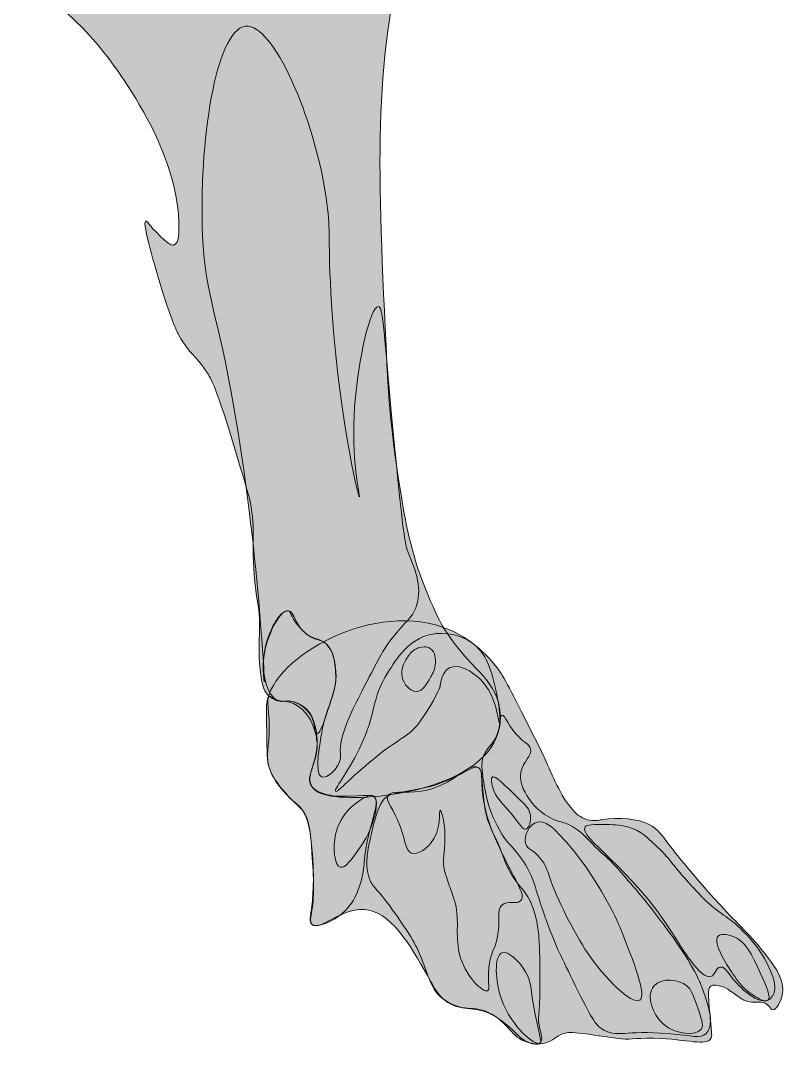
# Model space of a CAD drawing. Extents: x -19 to 646, y -913 to 106.
# Drawn here: x 455.2 to 616.2, y -902.2 to -686.3 of the extents above; entities that cross this region are included whole.
import ezdxf

# ---------------------------------------------------------------- set-up
doc = ezdxf.new("R2010")
doc.units = 0
doc.header["$MEASUREMENT"] = 0
doc.layers.add('Layer 2', color=7, linetype='Continuous', lineweight=0)

# ---------------------------------------------------------------- blocks, each defined once
blk = doc.blocks.new('Block_1')
at = {"layer": 'Layer 2', "true_color": 0x1c202c, "transparency": 33554687}
h = blk.add_hatch(color=250, dxfattribs=at)
h.dxf.hatch_style = 2
edge = h.paths.add_edge_path()
edge.add_spline(control_points=[(464.5, -619.5), (465.96, -618.84), (467.79, -620.38), (469.5, -621.5), (476.48, -626.07), (484.57, -625.69), (488.5, -625.5), (494.66, -625.21), (494.84, -623.18), (508.5, -620.5), (512.05, -619.8), (513.83, -619.45), (514.5, -619.5), (529.4, -620.52), (537.3, -650.6), (537.5, -658.5), (537.55, -660.56), (537.41, -662.6), (537.41, -662.6), (537.12, -666.21), (536.31, -669.16), (535.5, -672.5), (529.29, -697.95), (530.36, -719.52), (532.5, -762.5), (532.5, -762.5), (533.03, -773.14), (535.5, -787.5), (536.65, -794.2), (538.1, -800.89), (541.5, -808.5), (542.73, -811.25), (543.35, -812.63), (544.5, -814.5), (549.52, -822.63), (554.98, -824.53), (556, -831), (556.1, -831.66), (556.33, -833.16), (556, -835), (553.71, -847.75), (529.3, -850.94), (520.5, -849.5), (518.33, -849.14), (517.13, -848.51), (516.5, -847.5), (514.94, -845.01), (518.14, -842.33), (517.5, -837.5), (517.44, -837.02), (516.78, -832.58), (513.5, -830.5), (511.06, -828.95), (509.35, -830.08), (507.5, -828.5), (506.01, -827.22), (505.84, -825.26), (505.5, -821.5), (505.19, -818.06), (505.52, -816.62), (505.5, -813.5), (505.48, -809.85), (505, -809.4), (504.5, -804.5), (503.6, -795.71), (504.79, -794.01), (503.5, -787.5), (503.33, -786.64), (502.72, -784.58), (501.5, -780.5), (496.62, -764.12), (495.55, -762.14), (494.5, -760.5), (491.87, -756.38), (490.89, -756.86), (488.5, -752.5), (487.81, -751.23), (486.93, -749.45), (484.5, -741.5), (483.84, -739.34), (480.65, -728.82), (481.5, -728.5), (481.86, -728.37), (482.73, -730.14), (485.5, -732.5), (486.42, -733.28), (487.01, -733.67), (487.5, -733.5), (488.41, -733.19), (488.48, -731.19), (488.5, -730.5), (489.14, -712.01), (471.5, -691.5), (471.5, -691.5), (462.43, -680.95), (454.89, -677.08), (453.5, -676.5), (452.71, -676.17), (451.64, -675.61), (449.5, -674.5), (447.08, -673.24), (446.7, -672.95), (446.5, -672.5), (445.75, -670.83), (448.19, -668.91), (449.5, -666.5), (452.43, -661.1), (449.3, -653.93), (446.5, -647.5), (443.68, -641.02), (440.26, -636.67), (440.5, -636.5), (440.73, -636.34), (443.66, -640.44), (448.5, -645.5), (454.51, -651.78), (455.94, -651.65), (456.5, -651.5), (458.37, -651), (459.11, -647.83), (460.5, -641.5), (461.94, -634.98), (462.5, -629.5), (462.5, -629.5), (463.17, -623.02), (462.88, -620.23), (464.5, -619.5)], knot_values=[0, 0, 0, 0, 1, 1, 1, 2, 2, 2, 3, 3, 3, 4, 4, 4, 5, 5, 5, 6, 6, 6, 7, 7, 7, 8, 8, 8, 9, 9, 9, 10, 10, 10, 11, 11, 11, 12, 12, 12, 13, 13, 13, 14, 14, 14, 15, 15, 15, 16, 16, 16, 17, 17, 17, 18, 18, 18, 19, 19, 19, 20, 20, 20, 21, 21, 21, 22, 22, 22, 23, 23, 23, 24, 24, 24, 25, 25, 25, 26, 26, 26, 27, 27, 27, 28, 28, 28, 29, 29, 29, 30, 30, 30, 31, 31, 31, 32, 32, 32, 33, 33, 33, 34, 34, 34, 35, 35, 35, 36, 36, 36, 37, 37, 37, 38, 38, 38, 39, 39, 39, 40, 40, 40, 41, 41, 41, 42, 42, 42, 42], degree=3, periodic=0)
at = {"layer": 'Layer 2', "true_color": 0x484349, "transparency": 33554687}
h = blk.add_hatch(color=219, dxfattribs=at)
h.dxf.hatch_style = 2
edge = h.paths.add_edge_path()
edge.add_spline(control_points=[(499.5, -764.5), (496.06, -745.88), (494.06, -743.74), (493.5, -731.5), (492.62, -712.29), (496.22, -688.21), (502.5, -687.5), (508.48, -686.82), (516.93, -706.69), (519.5, -723.5), (520.55, -730.38), (519.8, -731.09), (520.5, -743.5), (521.9, -768.43), (526.19, -786.54), (526.5, -786.5), (526.71, -786.47), (524.65, -778.45), (525.5, -767.5), (526.3, -757.23), (528.8, -746.38), (530.5, -746.5), (531.5, -746.57), (531.5, -750.59), (533.5, -771.5), (535.04, -787.6), (535.83, -795.69), (536.5, -797.5), (537.93, -801.35), (539.93, -805.16), (538.5, -809.5), (537.54, -812.41), (536.03, -812.57), (532.5, -817.5), (531.2, -819.31), (529.64, -822.37), (526.5, -828.5), (525.07, -831.29), (522.07, -837.27), (522.5, -840.5), (522.51, -840.61), (522.57, -840.99), (522.5, -841.5), (522.18, -843.83), (519.6, -845.91), (518.5, -845.5), (516.94, -844.92), (518.32, -837.44), (518.5, -836.5), (519.82, -829.56), (522.03, -827.59), (521.5, -822.5), (521.17, -819.33), (520.11, -818.06), (519.5, -817.5), (518.16, -816.25), (517.23, -816.73), (515.5, -815.5), (512.71, -813.5), (512.95, -810.66), (511.5, -810.5), (509.55, -810.29), (507.59, -815.28), (507.5, -815.5), (505.51, -820.66), (506.48, -825.5), (506.5, -825.5), (506.55, -825.5), (505.06, -794.62), (499.5, -764.5)], knot_values=[0, 0, 0, 0, 1, 1, 1, 2, 2, 2, 3, 3, 3, 4, 4, 4, 5, 5, 5, 6, 6, 6, 7, 7, 7, 8, 8, 8, 9, 9, 9, 10, 10, 10, 11, 11, 11, 12, 12, 12, 13, 13, 13, 14, 14, 14, 15, 15, 15, 16, 16, 16, 17, 17, 17, 18, 18, 18, 19, 19, 19, 20, 20, 20, 21, 21, 21, 22, 22, 22, 23, 23, 23, 23], degree=3, periodic=0)
at = {"layer": 'Layer 2', "true_color": 0x2f2f39, "transparency": 33554687}
h = blk.add_hatch(color=250, dxfattribs=at)
h.dxf.hatch_style = 2
edge = h.paths.add_edge_path()
edge.add_spline(control_points=[(507, -830), (506.89, -830.86), (506.96, -833.27), (507, -837), (507.06, -841.82), (507.18, -842.58), (507.5, -843.5), (508.35, -845.96), (509.93, -847.74), (511.5, -849.5), (513.27, -851.48), (513.61, -851.33), (514.5, -852.5), (516, -854.48), (516.19, -856.85), (516.5, -861.5), (516.88, -867.2), (517.07, -870.05), (516.5, -873.5), (516.23, -875.11), (515.98, -875.95), (516.5, -876.5), (518.15, -878.22), (523.16, -872.39), (528.5, -873.5), (533.77, -874.6), (537.98, -882.17), (541.5, -888.5), (542.29, -889.92), (542.95, -891.25), (544.5, -892.5), (547.98, -895.29), (550.42, -893.13), (554.5, -895.5), (558.21, -897.65), (558.75, -900.81), (562.5, -901.5), (563.12, -901.61), (564.2, -901.81), (565.5, -901.5), (567.33, -901.06), (567.8, -900.05), (569.5, -899.5), (570.42, -899.2), (571.15, -899.22), (573.5, -899.5), (577.06, -899.92), (579.21, -900.32), (580.5, -900.5), (583.72, -900.96), (583.84, -900.39), (588.5, -900.5), (595.91, -900.68), (599.35, -902.22), (600.5, -900.5), (600.7, -900.21), (600.72, -899.97), (600.5, -897.5), (600, -891.96), (599.59, -890.1), (600.5, -889.5), (601.02, -889.16), (601.81, -889.34), (602.5, -889.5), (603.33, -889.69), (603.87, -890.07), (604.5, -890.5), (606.37, -891.78), (607.31, -892.42), (607.5, -892.5), (609.7, -893.41), (611.18, -892.27), (612.5, -893.5), (613.04, -894), (613.09, -894.47), (613.5, -894.5), (614.32, -894.55), (615.22, -892.71), (615.5, -891.5), (616.2, -888.53), (614.13, -885.63), (612.5, -883.5), (608.53, -878.32), (606.34, -876.72), (602.5, -872.5), (595, -864.26), (591.5, -859.5), (591.5, -859.5), (590.16, -857.67), (589.3, -856.39), (587.5, -855.5), (585.14, -854.33), (581.15, -853.83), (577.5, -854.5), (576.87, -854.62), (575.8, -854.86), (574.5, -854.5), (573.01, -854.09), (572.04, -853.1), (571.5, -852.5), (568.72, -849.4), (567.19, -845.24), (565.5, -841.5), (565.36, -841.18), (564.4, -839.29), (562.5, -835.5), (558.73, -828), (556.82, -824.22), (555.5, -822.5), (552.36, -818.4), (548.36, -815.71), (545.5, -814.5), (529.94, -807.9), (508.28, -820.1), (507, -830)], knot_values=[0, 0, 0, 0, 1, 1, 1, 2, 2, 2, 3, 3, 3, 4, 4, 4, 5, 5, 5, 6, 6, 6, 7, 7, 7, 8, 8, 8, 9, 9, 9, 10, 10, 10, 11, 11, 11, 12, 12, 12, 13, 13, 13, 14, 14, 14, 15, 15, 15, 16, 16, 16, 17, 17, 17, 18, 18, 18, 19, 19, 19, 20, 20, 20, 21, 21, 21, 22, 22, 22, 23, 23, 23, 24, 24, 24, 25, 25, 25, 26, 26, 26, 27, 27, 27, 28, 28, 28, 29, 29, 29, 30, 30, 30, 31, 31, 31, 32, 32, 32, 33, 33, 33, 34, 34, 34, 35, 35, 35, 36, 36, 36, 37, 37, 37, 38, 38, 38, 38], degree=3, periodic=0)
at = {"layer": 'Layer 2', "true_color": 0x9c9175, "transparency": 33554687}
h = blk.add_hatch(color=252, dxfattribs=at)
h.dxf.hatch_style = 2
edge = h.paths.add_edge_path()
edge.add_spline(control_points=[(511.5, -829.5), (510.67, -829.49), (510.25, -829.75), (509.5, -829.5), (509.18, -829.39), (508.32, -829.04), (507.5, -827.5), (505.68, -824.09), (506.5, -819.5), (506.5, -819.5), (507.34, -814.74), (510.1, -810.18), (511.5, -810.5), (512.11, -810.64), (511.97, -811.59), (513.5, -813.5), (514.42, -814.65), (515.29, -815.33), (515.5, -815.5), (517.51, -817.05), (518.25, -816.37), (519.5, -817.5), (521.16, -819), (521.35, -821.55), (521.5, -823.5), (521.58, -824.54), (521.52, -825.32), (521.5, -825.5), (521.42, -826.39), (521.25, -827.14), (520.5, -829.5), (520.03, -830.96), (519.76, -831.68), (519.5, -832.5), (519.37, -832.92), (518.17, -836.61), (517.5, -836.5), (516.92, -836.41), (517.45, -833.56), (515.5, -831.5), (515.23, -831.21), (513.62, -829.51), (511.5, -829.5)], knot_values=[0, 0, 0, 0, 1, 1, 1, 2, 2, 2, 3, 3, 3, 4, 4, 4, 5, 5, 5, 6, 6, 6, 7, 7, 7, 8, 8, 8, 9, 9, 9, 10, 10, 10, 11, 11, 11, 12, 12, 12, 13, 13, 13, 14, 14, 14, 14], degree=3, periodic=0)
at = {"layer": 'Layer 2', "true_color": 0x484349, "transparency": 33554687}
h = blk.add_hatch(color=219, dxfattribs=at)
h.dxf.hatch_style = 2
edge = h.paths.add_edge_path()
edge.add_spline(control_points=[(521.5, -848.5), (521.05, -848.13), (523.86, -844.94), (526.5, -839.5), (530.3, -831.68), (528.84, -829.34), (532.5, -823.5), (534.34, -820.56), (536.91, -816.47), (541.5, -815.5), (544.57, -814.85), (548.04, -815.59), (550.5, -817.5), (553.68, -819.97), (554.51, -823.88), (555.6, -829.06), (555.87, -830.33), (555.99, -831.91), (556, -832), (556.07, -832.98), (556.15, -833.97), (556, -834), (555.66, -834.07), (555.54, -828.58), (552, -825), (551.78, -824.78), (548.1, -821.14), (545.5, -822.5), (543.77, -823.4), (543.54, -825.98), (543.5, -826.5), (543.5, -826.5), (542.48, -829.18), (539.5, -833.5), (536.89, -837.28), (535.29, -836.81), (528.5, -842.5), (524, -846.27), (521.9, -848.82), (521.5, -848.5)], knot_values=[0, 0, 0, 0, 1, 1, 1, 2, 2, 2, 3, 3, 3, 4, 4, 4, 5, 5, 5, 6, 6, 6, 7, 7, 7, 8, 8, 8, 9, 9, 9, 10, 10, 10, 11, 11, 11, 12, 12, 12, 13, 13, 13, 13], degree=3, periodic=0)
at = {"layer": 'Layer 2', "true_color": 0x9f9883, "transparency": 33554687}
h = blk.add_hatch(color=252, dxfattribs=at)
h.dxf.hatch_style = 2
edge = h.paths.add_edge_path()
edge.add_spline(control_points=[(538.5, -818.5), (537.43, -818.98), (536.91, -819.83), (536.5, -820.5), (535.96, -821.38), (535.09, -822.81), (535.5, -824.5), (535.84, -825.9), (537.08, -827.54), (538.5, -827.5), (539.81, -827.46), (540.64, -826), (541.5, -824.5), (541.96, -823.7), (542.47, -822.78), (542.5, -821.5), (542.52, -820.77), (542.56, -819.25), (541.5, -818.5), (540.34, -817.67), (538.73, -818.39), (538.5, -818.5)], knot_values=[0, 0, 0, 0, 1, 1, 1, 2, 2, 2, 3, 3, 3, 4, 4, 4, 5, 5, 5, 6, 6, 6, 7, 7, 7, 7], degree=3, periodic=0)
at = {"layer": 'Layer 2', "true_color": 0x4a4c37, "transparency": 33554687}
h = blk.add_hatch(color=59, dxfattribs=at)
h.dxf.hatch_style = 2
edge = h.paths.add_edge_path()
edge.add_spline(control_points=[(507.5, -828.5), (506.7, -828.75), (507.74, -832.09), (507.5, -836.5), (507.3, -840.21), (506.83, -841.33), (507.5, -843.5), (508.16, -845.64), (509.43, -847.19), (510.5, -848.5), (512.45, -850.88), (513.45, -850.83), (514.5, -852.5), (515.87, -854.69), (516.1, -856.67), (516.5, -860.5), (517.2, -867.21), (516.5, -872.5), (516.5, -872.5), (516.19, -874.89), (515.85, -875.98), (516.5, -876.5), (517.66, -877.43), (522.01, -875.75), (524.5, -872.5), (525.61, -871.05), (526.13, -869.57), (526.5, -868.5), (527.31, -866.19), (527.43, -864.32), (527.5, -863.5), (528.16, -855.53), (531.25, -850.91), (529.5, -849.5), (529.25, -849.3), (529.17, -849.39), (524.5, -849.5), (522.12, -849.56), (521.83, -849.54), (521.5, -849.5), (520.51, -849.38), (517.68, -849.05), (516.5, -847.5), (514.74, -845.2), (518.28, -842.39), (517.5, -836.5), (517.38, -835.59), (516.9, -831.93), (514.5, -830.5), (512.87, -829.53), (511.5, -829.5), (511.5, -829.5), (510.69, -829.48), (510.3, -829.69), (509.5, -829.5), (508.22, -829.2), (507.91, -828.37), (507.5, -828.5)], knot_values=[0, 0, 0, 0, 1, 1, 1, 2, 2, 2, 3, 3, 3, 4, 4, 4, 5, 5, 5, 6, 6, 6, 7, 7, 7, 8, 8, 8, 9, 9, 9, 10, 10, 10, 11, 11, 11, 12, 12, 12, 13, 13, 13, 14, 14, 14, 15, 15, 15, 16, 16, 16, 17, 17, 17, 18, 18, 18, 19, 19, 19, 19], degree=3, periodic=0)
h = blk.add_hatch(color=59, dxfattribs=at)
h.dxf.hatch_style = 2
edge = h.paths.add_edge_path()
edge.add_spline(control_points=[(556.5, -832.5), (557.25, -832.33), (557.7, -834.95), (560.5, -837.5), (561.72, -838.62), (562.28, -838.7), (562.5, -839.5), (562.97, -841.17), (560.94, -842.05), (560.5, -844.5), (560.05, -847.02), (561.63, -849.27), (562.5, -850.5), (562.78, -850.89), (564.47, -853.24), (567.5, -854.5), (568.83, -855.05), (569.14, -854.87), (570.5, -855.5), (572.52, -856.44), (573.75, -857.73), (574.5, -858.5), (579.75, -863.94), (577.44, -860.88), (581.5, -865.5), (584.24, -868.62), (586.9, -871.65), (590.5, -876.5), (596.64, -884.78), (598.04, -888.27), (598.5, -889.5), (599.67, -892.61), (601.51, -897.49), (599.5, -899.5), (598.3, -900.7), (596.67, -899.94), (591.5, -899.5), (582.48, -898.74), (580.63, -900.49), (577.5, -898.5), (576.46, -897.84), (575.74, -897.06), (572.5, -890.5), (569.46, -884.34), (567.94, -881.27), (566.5, -877.5), (563.26, -869.01), (563.68, -866.93), (560.5, -862.5), (558.63, -859.9), (558.15, -860.14), (556.5, -857.5), (553.53, -852.73), (552.91, -848.4), (552.5, -845.5), (552.16, -843.1), (552.29, -842.21), (552.5, -841.5), (553.16, -839.27), (554.54, -839.03), (555.5, -836.5), (556.38, -834.2), (555.91, -832.64), (556.5, -832.5)], knot_values=[0, 0, 0, 0, 1, 1, 1, 2, 2, 2, 3, 3, 3, 4, 4, 4, 5, 5, 5, 6, 6, 6, 7, 7, 7, 8, 8, 8, 9, 9, 9, 10, 10, 10, 11, 11, 11, 12, 12, 12, 13, 13, 13, 14, 14, 14, 15, 15, 15, 16, 16, 16, 17, 17, 17, 18, 18, 18, 19, 19, 19, 20, 20, 20, 21, 21, 21, 21], degree=3, periodic=0)
h = blk.add_hatch(color=59, dxfattribs=at)
h.dxf.hatch_style = 2
edge = h.paths.add_edge_path()
edge.add_spline(control_points=[(528.5, -866.5), (529.24, -868.89), (530.03, -868.62), (533.5, -873.5), (536.26, -877.38), (538.01, -879.85), (539.5, -883.5), (541.11, -887.44), (541.47, -890.46), (544.5, -892.5), (545.38, -893.09), (546.5, -893.5), (546.5, -893.5), (548.69, -894.38), (550.07, -894.25), (551.5, -894.5), (554.81, -895.07), (557.94, -897.96), (558.5, -898.5), (559.64, -899.61), (560.58, -900.88), (562.5, -901.5), (563.01, -901.66), (563.97, -901.96), (564.5, -901.5), (565.22, -900.88), (564.7, -899.23), (564.5, -898.5), (563.85, -896.12), (564.52, -895.93), (564.5, -889.5), (564.48, -881.82), (564.47, -877.98), (563.5, -874.5), (562.23, -869.96), (560.71, -869.35), (558.93, -866.65), (558.76, -866.38), (558.5, -865.97), (558.2, -865.42), (557.95, -864.98), (557.74, -864.56), (557.56, -864.17), (556.95, -862.88), (556.57, -861.71), (556.5, -861.5), (555.64, -858.87), (554.41, -857.24), (553.5, -854.5), (552.97, -852.91), (552.78, -851.45), (552.5, -848.5), (552.22, -845.5), (552.4, -843.96), (551.5, -843.5), (550.9, -843.19), (550.26, -843.61), (548.5, -844.5), (546.61, -845.45), (544.03, -846.76), (541.5, -847.5), (541.37, -847.54), (539.75, -847.86), (536.5, -848.5), (533.4, -849.11), (533.03, -849.17), (532.5, -849.5), (531.47, -850.14), (530.53, -851.29), (529.5, -855.5), (528.21, -860.81), (527.56, -863.46), (528.5, -866.5)], knot_values=[0, 0, 0, 0, 1, 1, 1, 2, 2, 2, 3, 3, 3, 4, 4, 4, 5, 5, 5, 6, 6, 6, 7, 7, 7, 8, 8, 8, 9, 9, 9, 10, 10, 10, 11, 11, 11, 12, 12, 12, 13, 13, 13, 14, 14, 14, 15, 15, 15, 16, 16, 16, 17, 17, 17, 18, 18, 18, 19, 19, 19, 20, 20, 20, 21, 21, 21, 22, 22, 22, 23, 23, 23, 24, 24, 24, 24], degree=3, periodic=0)
at = {"layer": 'Layer 2', "true_color": 0x948f77, "transparency": 33554687}
h = blk.add_hatch(color=252, dxfattribs=at)
h.dxf.hatch_style = 2
edge = h.paths.add_edge_path()
edge.add_spline(control_points=[(532.5, -849.5), (532.02, -850.45), (533.1, -851.28), (534.5, -854.5), (536.41, -858.88), (536.03, -861.02), (537.5, -861.5), (538.9, -861.96), (540.67, -860.47), (541.5, -859.5), (543.93, -856.64), (543.13, -852.51), (543.5, -852.5), (543.82, -852.49), (544.65, -855.63), (544.5, -859.5), (544.4, -862.2), (543.9, -863.33), (544.5, -865.5), (544.59, -865.81), (544.62, -865.88), (545.5, -868.5), (546, -869.98), (546.44, -871.31), (546.5, -871.5), (547.68, -875.1), (546.63, -878.7), (547.5, -882.5), (548.61, -887.37), (552.5, -890.94), (553.5, -890.5), (554.19, -890.19), (553.18, -888.09), (553.98, -884.18), (554.47, -881.77), (554.99, -881.89), (555.5, -879.5), (556.36, -875.46), (555.18, -873.69), (556.5, -872.5), (557.82, -871.3), (559.67, -872.5), (560.5, -871.5), (561.47, -870.33), (559.64, -867.83), (557.5, -863.5), (555.33, -859.1), (553.19, -854.78), (552.5, -849.5), (552, -845.69), (552.61, -844.16), (551.5, -843.5), (549.38, -842.24), (546.46, -847.42), (539.5, -848.5), (535.8, -849.07), (533.19, -848.14), (532.5, -849.5)], knot_values=[0, 0, 0, 0, 1, 1, 1, 2, 2, 2, 3, 3, 3, 4, 4, 4, 5, 5, 5, 6, 6, 6, 7, 7, 7, 8, 8, 8, 9, 9, 9, 10, 10, 10, 11, 11, 11, 12, 12, 12, 13, 13, 13, 14, 14, 14, 15, 15, 15, 16, 16, 16, 17, 17, 17, 18, 18, 18, 19, 19, 19, 19], degree=3, periodic=0)
at = {"layer": 'Layer 2', "true_color": 0x686151, "transparency": 33554687}
h = blk.add_hatch(color=251, dxfattribs=at)
h.dxf.hatch_style = 2
edge = h.paths.add_edge_path()
edge.add_spline(control_points=[(554.5, -845.5), (554.1, -845.77), (554.33, -846.76), (554.5, -847.5), (555.11, -850.1), (556.57, -850.65), (559.5, -854.5), (560.54, -855.86), (560.97, -856.6), (561.5, -856.5), (562.22, -856.37), (562.7, -854.8), (562.5, -853.5), (562.31, -852.29), (561.56, -851.54), (560.5, -850.5), (556.85, -846.93), (555.02, -845.16), (554.5, -845.5)], knot_values=[0, 0, 0, 0, 1, 1, 1, 2, 2, 2, 3, 3, 3, 4, 4, 4, 5, 5, 5, 6, 6, 6, 6], degree=3, periodic=0)
at = {"layer": 'Layer 2', "true_color": 0x988d77, "transparency": 33554687}
h = blk.add_hatch(color=252, dxfattribs=at)
h.dxf.hatch_style = 2
edge = h.paths.add_edge_path()
edge.add_spline(control_points=[(526.5, -850.5), (525.71, -851.03), (522.47, -853.17), (521.5, -857.5), (520.86, -860.36), (521.2, -864.15), (522.5, -864.5), (523.5, -864.77), (524.79, -862.93), (526.5, -860.5), (528.73, -857.33), (529.36, -855.03), (529.5, -854.5), (529.8, -853.37), (530.63, -850.2), (529.5, -849.5), (528.73, -849.02), (527.38, -849.92), (526.5, -850.5)], knot_values=[0, 0, 0, 0, 1, 1, 1, 2, 2, 2, 3, 3, 3, 4, 4, 4, 5, 5, 5, 6, 6, 6, 6], degree=3, periodic=0)
at = {"layer": 'Layer 2', "true_color": 0x908670, "transparency": 33554687}
h = blk.add_hatch(color=8, dxfattribs=at)
h.dxf.hatch_style = 2
edge = h.paths.add_edge_path()
edge.add_spline(control_points=[(564, -855), (565.62, -854.61), (567.24, -856.17), (568.5, -857.5), (577.2, -866.68), (581.5, -877.5), (581.5, -877.5), (584.26, -884.44), (587.08, -891.54), (585.5, -892.5), (583.89, -893.49), (578.05, -887.82), (574.5, -882.5), (571.85, -878.53), (567.97, -871.01), (566.5, -866.5), (566.15, -865.42), (565.76, -863.97), (564.5, -862.5), (563.04, -860.8), (561.87, -860.77), (561.5, -859.5), (561.01, -857.83), (562.32, -855.4), (564, -855)], knot_values=[0, 0, 0, 0, 1, 1, 1, 2, 2, 2, 3, 3, 3, 4, 4, 4, 5, 5, 5, 6, 6, 6, 7, 7, 7, 8, 8, 8, 8], degree=3, periodic=0)
at = {"layer": 'Layer 2', "true_color": 0x4a4c37, "transparency": 33554687}
h = blk.add_hatch(color=59, dxfattribs=at)
h.dxf.hatch_style = 2
edge = h.paths.add_edge_path()
edge.add_spline(control_points=[(574, -856), (574.38, -855.47), (575.75, -855.48), (578.5, -855.5), (579.34, -855.51), (581.23, -855.52), (583, -856), (585.69, -856.73), (587.32, -858.32), (590, -861), (592.39, -863.39), (592.1, -863.63), (596.5, -868.5), (597.92, -870.08), (599, -871.21), (600.5, -872.5), (602.25, -874.01), (603.29, -874.62), (604.5, -875.5), (604.5, -875.5), (611.1, -880.32), (613.5, -887.5), (613.98, -888.93), (614.19, -890.35), (613.5, -891.5), (613.35, -891.76), (613.05, -892.25), (612.5, -892.5), (610.46, -893.42), (607.07, -890.06), (606.5, -889.5), (604.21, -887.23), (603.63, -885.36), (602.5, -885.5), (601.49, -885.62), (601.41, -887.19), (600.5, -887.5), (598.36, -888.23), (594.22, -881.23), (592.5, -878.5), (583.7, -864.53), (572.51, -858.1), (574, -856)], knot_values=[0, 0, 0, 0, 1, 1, 1, 2, 2, 2, 3, 3, 3, 4, 4, 4, 5, 5, 5, 6, 6, 6, 7, 7, 7, 8, 8, 8, 9, 9, 9, 10, 10, 10, 11, 11, 11, 12, 12, 12, 13, 13, 13, 14, 14, 14, 14], degree=3, periodic=0)
at = {"layer": 'Layer 2', "true_color": 0x514e57, "transparency": 33554687}
h = blk.add_hatch(color=251, dxfattribs=at)
h.dxf.hatch_style = 2
edge = h.paths.add_edge_path()
edge.add_spline(control_points=[(602, -879), (600.68, -880.43), (604.09, -885.43), (605.5, -887.5), (606.28, -888.65), (607.48, -890.24), (609.5, -891.5), (610.31, -892.01), (611.9, -892.99), (612.5, -892.5), (613.22, -891.91), (612.16, -889.54), (611, -887), (608.99, -882.59), (607.73, -879.94), (605, -879), (604.57, -878.85), (602.73, -878.22), (602, -879)], knot_values=[0, 0, 0, 0, 1, 1, 1, 2, 2, 2, 3, 3, 3, 4, 4, 4, 5, 5, 5, 6, 6, 6, 6], degree=3, periodic=0)
at = {"layer": 'Layer 2', "true_color": 0x524c50, "transparency": 33554600}
h = blk.add_hatch(color=251, dxfattribs=at)
h.dxf.hatch_style = 2
edge = h.paths.add_edge_path()
edge.add_spline(control_points=[(556.5, -882.5), (554.84, -883.17), (555.01, -888.45), (556.5, -892.5), (558.55, -898.08), (563.42, -902.18), (564.5, -901.5), (564.99, -901.19), (564.39, -900.09), (563.5, -895.5), (562.39, -889.76), (562.79, -888.67), (561.5, -886.5), (560.25, -884.4), (557.83, -881.96), (556.5, -882.5)], knot_values=[0, 0, 0, 0, 1, 1, 1, 2, 2, 2, 3, 3, 3, 4, 4, 4, 5, 5, 5, 5], degree=3, periodic=0)
at = {"layer": 'Layer 2', "true_color": 0x555157, "transparency": 33554605}
h = blk.add_hatch(color=251, dxfattribs=at)
h.dxf.hatch_style = 2
edge = h.paths.add_edge_path()
edge.add_spline(control_points=[(588.5, -889.5), (586.69, -891.58), (588.28, -895.55), (590.5, -897.5), (593.11, -899.79), (597.45, -900.05), (598.5, -898.5), (599.02, -897.74), (598.51, -896.32), (597.5, -893.5), (596.71, -891.29), (596.31, -890.19), (595.5, -889.5), (593.64, -887.93), (590.07, -887.7), (588.5, -889.5)], knot_values=[0, 0, 0, 0, 1, 1, 1, 2, 2, 2, 3, 3, 3, 4, 4, 4, 5, 5, 5, 5], degree=3, periodic=0)
at = {"layer": 'Layer 2'}
for points, knots in [([(464.5, -619.5), (465.96, -618.84), (467.79, -620.38), (469.5, -621.5), (476.48, -626.07), (484.57, -625.69), (488.5, -625.5), (494.66, -625.21), (494.84, -623.18), (508.5, -620.5), (512.05, -619.8), (513.83, -619.45), (514.5, -619.5), (529.4, -620.52), (537.3, -650.6), (537.5, -658.5), (537.55, -660.56), (537.41, -662.6), (537.41, -662.6), (537.12, -666.21), (536.31, -669.16), (535.5, -672.5), (529.29, -697.95), (530.36, -719.52), (532.5, -762.5), (532.5, -762.5), (533.03, -773.14), (535.5, -787.5), (536.65, -794.2), (538.1, -800.89), (541.5, -808.5), (542.73, -811.25), (543.35, -812.63), (544.5, -814.5), (549.52, -822.63), (554.98, -824.53), (556, -831), (556.1, -831.66), (556.33, -833.16), (556, -835), (553.71, -847.75), (529.3, -850.94), (520.5, -849.5), (518.33, -849.14), (517.13, -848.51), (516.5, -847.5), (514.94, -845.01), (518.14, -842.33), (517.5, -837.5), (517.44, -837.02), (516.78, -832.58), (513.5, -830.5), (511.06, -828.95), (509.35, -830.08), (507.5, -828.5), (506.01, -827.22), (505.84, -825.26), (505.5, -821.5), (505.19, -818.06), (505.52, -816.62), (505.5, -813.5), (505.48, -809.85), (505, -809.4), (504.5, -804.5), (503.6, -795.71), (504.79, -794.01), (503.5, -787.5), (503.33, -786.64), (502.72, -784.58), (501.5, -780.5), (496.62, -764.12), (495.55, -762.14), (494.5, -760.5), (491.87, -756.38), (490.89, -756.86), (488.5, -752.5), (487.81, -751.23), (486.93, -749.45), (484.5, -741.5), (483.84, -739.34), (480.65, -728.82), (481.5, -728.5), (481.86, -728.37), (482.73, -730.14), (485.5, -732.5), (486.42, -733.28), (487.01, -733.67), (487.5, -733.5), (488.41, -733.19), (488.48, -731.19), (488.5, -730.5), (489.14, -712.01), (471.5, -691.5), (471.5, -691.5), (462.43, -680.95), (454.89, -677.08), (453.5, -676.5), (452.71, -676.17), (451.64, -675.61), (449.5, -674.5), (447.08, -673.24), (446.7, -672.95), (446.5, -672.5), (445.75, -670.83), (448.19, -668.91), (449.5, -666.5), (452.43, -661.1), (449.3, -653.93), (446.5, -647.5), (443.68, -641.02), (440.26, -636.67), (440.5, -636.5), (440.73, -636.34), (443.66, -640.44), (448.5, -645.5), (454.51, -651.78), (455.94, -651.65), (456.5, -651.5), (458.37, -651), (459.11, -647.83), (460.5, -641.5), (461.94, -634.98), (462.5, -629.5), (462.5, -629.5), (463.17, -623.02), (462.88, -620.23), (464.5, -619.5)], [0, 0, 0, 0, 1, 1, 1, 2, 2, 2, 3, 3, 3, 4, 4, 4, 5, 5, 5, 6, 6, 6, 7, 7, 7, 8, 8, 8, 9, 9, 9, 10, 10, 10, 11, 11, 11, 12, 12, 12, 13, 13, 13, 14, 14, 14, 15, 15, 15, 16, 16, 16, 17, 17, 17, 18, 18, 18, 19, 19, 19, 20, 20, 20, 21, 21, 21, 22, 22, 22, 23, 23, 23, 24, 24, 24, 25, 25, 25, 26, 26, 26, 27, 27, 27, 28, 28, 28, 29, 29, 29, 30, 30, 30, 31, 31, 31, 32, 32, 32, 33, 33, 33, 34, 34, 34, 35, 35, 35, 36, 36, 36, 37, 37, 37, 38, 38, 38, 39, 39, 39, 40, 40, 40, 41, 41, 41, 42, 42, 42, 42]), ([(499.5, -764.5), (496.06, -745.88), (494.06, -743.74), (493.5, -731.5), (492.62, -712.29), (496.22, -688.21), (502.5, -687.5), (508.48, -686.82), (516.93, -706.69), (519.5, -723.5), (520.55, -730.38), (519.8, -731.09), (520.5, -743.5), (521.9, -768.43), (526.19, -786.54), (526.5, -786.5), (526.71, -786.47), (524.65, -778.45), (525.5, -767.5), (526.3, -757.23), (528.8, -746.38), (530.5, -746.5), (531.5, -746.57), (531.5, -750.59), (533.5, -771.5), (535.04, -787.6), (535.83, -795.69), (536.5, -797.5), (537.93, -801.35), (539.93, -805.16), (538.5, -809.5), (537.54, -812.41), (536.03, -812.57), (532.5, -817.5), (531.2, -819.31), (529.64, -822.37), (526.5, -828.5), (525.07, -831.29), (522.07, -837.27), (522.5, -840.5), (522.51, -840.61), (522.57, -840.99), (522.5, -841.5), (522.18, -843.83), (519.6, -845.91), (518.5, -845.5), (516.94, -844.92), (518.32, -837.44), (518.5, -836.5), (519.82, -829.56), (522.03, -827.59), (521.5, -822.5), (521.17, -819.33), (520.11, -818.06), (519.5, -817.5), (518.16, -816.25), (517.23, -816.73), (515.5, -815.5), (512.71, -813.5), (512.95, -810.66), (511.5, -810.5), (509.55, -810.29), (507.59, -815.28), (507.5, -815.5), (505.51, -820.66), (506.48, -825.5), (506.5, -825.5), (506.55, -825.5), (505.06, -794.62), (499.5, -764.5)], [0, 0, 0, 0, 1, 1, 1, 2, 2, 2, 3, 3, 3, 4, 4, 4, 5, 5, 5, 6, 6, 6, 7, 7, 7, 8, 8, 8, 9, 9, 9, 10, 10, 10, 11, 11, 11, 12, 12, 12, 13, 13, 13, 14, 14, 14, 15, 15, 15, 16, 16, 16, 17, 17, 17, 18, 18, 18, 19, 19, 19, 20, 20, 20, 21, 21, 21, 22, 22, 22, 23, 23, 23, 23]), ([(507, -830), (506.89, -830.86), (506.96, -833.27), (507, -837), (507.06, -841.82), (507.18, -842.58), (507.5, -843.5), (508.35, -845.96), (509.93, -847.74), (511.5, -849.5), (513.27, -851.48), (513.61, -851.33), (514.5, -852.5), (516, -854.48), (516.19, -856.85), (516.5, -861.5), (516.88, -867.2), (517.07, -870.05), (516.5, -873.5), (516.23, -875.11), (515.98, -875.95), (516.5, -876.5), (518.15, -878.22), (523.16, -872.39), (528.5, -873.5), (533.77, -874.6), (537.98, -882.17), (541.5, -888.5), (542.29, -889.92), (542.95, -891.25), (544.5, -892.5), (547.98, -895.29), (550.42, -893.13), (554.5, -895.5), (558.21, -897.65), (558.75, -900.81), (562.5, -901.5), (563.12, -901.61), (564.2, -901.81), (565.5, -901.5), (567.33, -901.06), (567.8, -900.05), (569.5, -899.5), (570.42, -899.2), (571.15, -899.22), (573.5, -899.5), (577.06, -899.92), (579.21, -900.32), (580.5, -900.5), (583.72, -900.96), (583.84, -900.39), (588.5, -900.5), (595.91, -900.68), (599.35, -902.22), (600.5, -900.5), (600.7, -900.21), (600.72, -899.97), (600.5, -897.5), (600, -891.96), (599.59, -890.1), (600.5, -889.5), (601.02, -889.16), (601.81, -889.34), (602.5, -889.5), (603.33, -889.69), (603.87, -890.07), (604.5, -890.5), (606.37, -891.78), (607.31, -892.42), (607.5, -892.5), (609.7, -893.41), (611.18, -892.27), (612.5, -893.5), (613.04, -894), (613.09, -894.47), (613.5, -894.5), (614.32, -894.55), (615.22, -892.71), (615.5, -891.5), (616.2, -888.53), (614.13, -885.63), (612.5, -883.5), (608.53, -878.32), (606.34, -876.72), (602.5, -872.5), (595, -864.26), (591.5, -859.5), (591.5, -859.5), (590.16, -857.67), (589.3, -856.39), (587.5, -855.5), (585.14, -854.33), (581.15, -853.83), (577.5, -854.5), (576.87, -854.62), (575.8, -854.86), (574.5, -854.5), (573.01, -854.09), (572.04, -853.1), (571.5, -852.5), (568.72, -849.4), (567.19, -845.24), (565.5, -841.5), (565.36, -841.18), (564.4, -839.29), (562.5, -835.5), (558.73, -828), (556.82, -824.22), (555.5, -822.5), (552.36, -818.4), (548.36, -815.71), (545.5, -814.5), (529.94, -807.9), (508.28, -820.1), (507, -830)], [0, 0, 0, 0, 1, 1, 1, 2, 2, 2, 3, 3, 3, 4, 4, 4, 5, 5, 5, 6, 6, 6, 7, 7, 7, 8, 8, 8, 9, 9, 9, 10, 10, 10, 11, 11, 11, 12, 12, 12, 13, 13, 13, 14, 14, 14, 15, 15, 15, 16, 16, 16, 17, 17, 17, 18, 18, 18, 19, 19, 19, 20, 20, 20, 21, 21, 21, 22, 22, 22, 23, 23, 23, 24, 24, 24, 25, 25, 25, 26, 26, 26, 27, 27, 27, 28, 28, 28, 29, 29, 29, 30, 30, 30, 31, 31, 31, 32, 32, 32, 33, 33, 33, 34, 34, 34, 35, 35, 35, 36, 36, 36, 37, 37, 37, 38, 38, 38, 38]), ([(511.5, -829.5), (510.67, -829.49), (510.25, -829.75), (509.5, -829.5), (509.18, -829.39), (508.32, -829.04), (507.5, -827.5), (505.68, -824.09), (506.5, -819.5), (506.5, -819.5), (507.34, -814.74), (510.1, -810.18), (511.5, -810.5), (512.11, -810.64), (511.97, -811.59), (513.5, -813.5), (514.42, -814.65), (515.29, -815.33), (515.5, -815.5), (517.51, -817.05), (518.25, -816.37), (519.5, -817.5), (521.16, -819), (521.35, -821.55), (521.5, -823.5), (521.58, -824.54), (521.52, -825.32), (521.5, -825.5), (521.42, -826.39), (521.25, -827.14), (520.5, -829.5), (520.03, -830.96), (519.76, -831.68), (519.5, -832.5), (519.37, -832.92), (518.17, -836.61), (517.5, -836.5), (516.92, -836.41), (517.45, -833.56), (515.5, -831.5), (515.23, -831.21), (513.62, -829.51), (511.5, -829.5)], [0, 0, 0, 0, 1, 1, 1, 2, 2, 2, 3, 3, 3, 4, 4, 4, 5, 5, 5, 6, 6, 6, 7, 7, 7, 8, 8, 8, 9, 9, 9, 10, 10, 10, 11, 11, 11, 12, 12, 12, 13, 13, 13, 14, 14, 14, 14]), ([(521.5, -848.5), (521.05, -848.13), (523.86, -844.94), (526.5, -839.5), (530.3, -831.68), (528.84, -829.34), (532.5, -823.5), (534.34, -820.56), (536.91, -816.47), (541.5, -815.5), (544.57, -814.85), (548.04, -815.59), (550.5, -817.5), (553.68, -819.97), (554.51, -823.88), (555.6, -829.06), (555.87, -830.33), (555.99, -831.91), (556, -832), (556.07, -832.98), (556.15, -833.97), (556, -834), (555.66, -834.07), (555.54, -828.58), (552, -825), (551.78, -824.78), (548.1, -821.14), (545.5, -822.5), (543.77, -823.4), (543.54, -825.98), (543.5, -826.5), (543.5, -826.5), (542.48, -829.18), (539.5, -833.5), (536.89, -837.28), (535.29, -836.81), (528.5, -842.5), (524, -846.27), (521.9, -848.82), (521.5, -848.5)], [0, 0, 0, 0, 1, 1, 1, 2, 2, 2, 3, 3, 3, 4, 4, 4, 5, 5, 5, 6, 6, 6, 7, 7, 7, 8, 8, 8, 9, 9, 9, 10, 10, 10, 11, 11, 11, 12, 12, 12, 13, 13, 13, 13]), ([(538.5, -818.5), (537.43, -818.98), (536.91, -819.83), (536.5, -820.5), (535.96, -821.38), (535.09, -822.81), (535.5, -824.5), (535.84, -825.9), (537.08, -827.54), (538.5, -827.5), (539.81, -827.46), (540.64, -826), (541.5, -824.5), (541.96, -823.7), (542.47, -822.78), (542.5, -821.5), (542.52, -820.77), (542.56, -819.25), (541.5, -818.5), (540.34, -817.67), (538.73, -818.39), (538.5, -818.5)], [0, 0, 0, 0, 1, 1, 1, 2, 2, 2, 3, 3, 3, 4, 4, 4, 5, 5, 5, 6, 6, 6, 7, 7, 7, 7]), ([(507.5, -828.5), (506.7, -828.75), (507.74, -832.09), (507.5, -836.5), (507.3, -840.21), (506.83, -841.33), (507.5, -843.5), (508.16, -845.64), (509.43, -847.19), (510.5, -848.5), (512.45, -850.88), (513.45, -850.83), (514.5, -852.5), (515.87, -854.69), (516.1, -856.67), (516.5, -860.5), (517.2, -867.21), (516.5, -872.5), (516.5, -872.5), (516.19, -874.89), (515.85, -875.98), (516.5, -876.5), (517.66, -877.43), (522.01, -875.75), (524.5, -872.5), (525.61, -871.05), (526.13, -869.57), (526.5, -868.5), (527.31, -866.19), (527.43, -864.32), (527.5, -863.5), (528.16, -855.53), (531.25, -850.91), (529.5, -849.5), (529.25, -849.3), (529.17, -849.39), (524.5, -849.5), (522.12, -849.56), (521.83, -849.54), (521.5, -849.5), (520.51, -849.38), (517.68, -849.05), (516.5, -847.5), (514.74, -845.2), (518.28, -842.39), (517.5, -836.5), (517.38, -835.59), (516.9, -831.93), (514.5, -830.5), (512.87, -829.53), (511.5, -829.5), (511.5, -829.5), (510.69, -829.48), (510.3, -829.69), (509.5, -829.5), (508.22, -829.2), (507.91, -828.37), (507.5, -828.5)], [0, 0, 0, 0, 1, 1, 1, 2, 2, 2, 3, 3, 3, 4, 4, 4, 5, 5, 5, 6, 6, 6, 7, 7, 7, 8, 8, 8, 9, 9, 9, 10, 10, 10, 11, 11, 11, 12, 12, 12, 13, 13, 13, 14, 14, 14, 15, 15, 15, 16, 16, 16, 17, 17, 17, 18, 18, 18, 19, 19, 19, 19]), ([(556.5, -832.5), (557.25, -832.33), (557.7, -834.95), (560.5, -837.5), (561.72, -838.62), (562.28, -838.7), (562.5, -839.5), (562.97, -841.17), (560.94, -842.05), (560.5, -844.5), (560.05, -847.02), (561.63, -849.27), (562.5, -850.5), (562.78, -850.89), (564.47, -853.24), (567.5, -854.5), (568.83, -855.05), (569.14, -854.87), (570.5, -855.5), (572.52, -856.44), (573.75, -857.73), (574.5, -858.5), (579.75, -863.94), (577.44, -860.88), (581.5, -865.5), (584.24, -868.62), (586.9, -871.65), (590.5, -876.5), (596.64, -884.78), (598.04, -888.27), (598.5, -889.5), (599.67, -892.61), (601.51, -897.49), (599.5, -899.5), (598.3, -900.7), (596.67, -899.94), (591.5, -899.5), (582.48, -898.74), (580.63, -900.49), (577.5, -898.5), (576.46, -897.84), (575.74, -897.06), (572.5, -890.5), (569.46, -884.34), (567.94, -881.27), (566.5, -877.5), (563.26, -869.01), (563.68, -866.93), (560.5, -862.5), (558.63, -859.9), (558.15, -860.14), (556.5, -857.5), (553.53, -852.73), (552.91, -848.4), (552.5, -845.5), (552.16, -843.1), (552.29, -842.21), (552.5, -841.5), (553.16, -839.27), (554.54, -839.03), (555.5, -836.5), (556.38, -834.2), (555.91, -832.64), (556.5, -832.5)], [0, 0, 0, 0, 1, 1, 1, 2, 2, 2, 3, 3, 3, 4, 4, 4, 5, 5, 5, 6, 6, 6, 7, 7, 7, 8, 8, 8, 9, 9, 9, 10, 10, 10, 11, 11, 11, 12, 12, 12, 13, 13, 13, 14, 14, 14, 15, 15, 15, 16, 16, 16, 17, 17, 17, 18, 18, 18, 19, 19, 19, 20, 20, 20, 21, 21, 21, 21]), ([(528.5, -866.5), (529.24, -868.89), (530.03, -868.62), (533.5, -873.5), (536.26, -877.38), (538.01, -879.85), (539.5, -883.5), (541.11, -887.44), (541.47, -890.46), (544.5, -892.5), (545.38, -893.09), (546.5, -893.5), (546.5, -893.5), (548.69, -894.38), (550.07, -894.25), (551.5, -894.5), (554.81, -895.07), (557.94, -897.96), (558.5, -898.5), (559.64, -899.61), (560.58, -900.88), (562.5, -901.5), (563.01, -901.66), (563.97, -901.96), (564.5, -901.5), (565.22, -900.88), (564.7, -899.23), (564.5, -898.5), (563.85, -896.12), (564.52, -895.93), (564.5, -889.5), (564.48, -881.82), (564.47, -877.98), (563.5, -874.5), (562.23, -869.96), (560.71, -869.35), (558.93, -866.65), (558.76, -866.38), (558.5, -865.97), (558.2, -865.42), (557.95, -864.98), (557.74, -864.56), (557.56, -864.17), (556.95, -862.88), (556.57, -861.71), (556.5, -861.5), (555.64, -858.87), (554.41, -857.24), (553.5, -854.5), (552.97, -852.91), (552.78, -851.45), (552.5, -848.5), (552.22, -845.5), (552.4, -843.96), (551.5, -843.5), (550.9, -843.19), (550.26, -843.61), (548.5, -844.5), (546.61, -845.45), (544.03, -846.76), (541.5, -847.5), (541.37, -847.54), (539.75, -847.86), (536.5, -848.5), (533.4, -849.11), (533.03, -849.17), (532.5, -849.5), (531.47, -850.14), (530.53, -851.29), (529.5, -855.5), (528.21, -860.81), (527.56, -863.46), (528.5, -866.5)], [0, 0, 0, 0, 1, 1, 1, 2, 2, 2, 3, 3, 3, 4, 4, 4, 5, 5, 5, 6, 6, 6, 7, 7, 7, 8, 8, 8, 9, 9, 9, 10, 10, 10, 11, 11, 11, 12, 12, 12, 13, 13, 13, 14, 14, 14, 15, 15, 15, 16, 16, 16, 17, 17, 17, 18, 18, 18, 19, 19, 19, 20, 20, 20, 21, 21, 21, 22, 22, 22, 23, 23, 23, 24, 24, 24, 24]), ([(532.5, -849.5), (532.02, -850.45), (533.1, -851.28), (534.5, -854.5), (536.41, -858.88), (536.03, -861.02), (537.5, -861.5), (538.9, -861.96), (540.67, -860.47), (541.5, -859.5), (543.93, -856.64), (543.13, -852.51), (543.5, -852.5), (543.82, -852.49), (544.65, -855.63), (544.5, -859.5), (544.4, -862.2), (543.9, -863.33), (544.5, -865.5), (544.59, -865.81), (544.62, -865.88), (545.5, -868.5), (546, -869.98), (546.44, -871.31), (546.5, -871.5), (547.68, -875.1), (546.63, -878.7), (547.5, -882.5), (548.61, -887.37), (552.5, -890.94), (553.5, -890.5), (554.19, -890.19), (553.18, -888.09), (553.98, -884.18), (554.47, -881.77), (554.99, -881.89), (555.5, -879.5), (556.36, -875.46), (555.18, -873.69), (556.5, -872.5), (557.82, -871.3), (559.67, -872.5), (560.5, -871.5), (561.47, -870.33), (559.64, -867.83), (557.5, -863.5), (555.33, -859.1), (553.19, -854.78), (552.5, -849.5), (552, -845.69), (552.61, -844.16), (551.5, -843.5), (549.38, -842.24), (546.46, -847.42), (539.5, -848.5), (535.8, -849.07), (533.19, -848.14), (532.5, -849.5)], [0, 0, 0, 0, 1, 1, 1, 2, 2, 2, 3, 3, 3, 4, 4, 4, 5, 5, 5, 6, 6, 6, 7, 7, 7, 8, 8, 8, 9, 9, 9, 10, 10, 10, 11, 11, 11, 12, 12, 12, 13, 13, 13, 14, 14, 14, 15, 15, 15, 16, 16, 16, 17, 17, 17, 18, 18, 18, 19, 19, 19, 19]), ([(554.5, -845.5), (554.1, -845.77), (554.33, -846.76), (554.5, -847.5), (555.11, -850.1), (556.57, -850.65), (559.5, -854.5), (560.54, -855.86), (560.97, -856.6), (561.5, -856.5), (562.22, -856.37), (562.7, -854.8), (562.5, -853.5), (562.31, -852.29), (561.56, -851.54), (560.5, -850.5), (556.85, -846.93), (555.02, -845.16), (554.5, -845.5)], [0, 0, 0, 0, 1, 1, 1, 2, 2, 2, 3, 3, 3, 4, 4, 4, 5, 5, 5, 6, 6, 6, 6]), ([(526.5, -850.5), (525.71, -851.03), (522.47, -853.17), (521.5, -857.5), (520.86, -860.36), (521.2, -864.15), (522.5, -864.5), (523.5, -864.77), (524.79, -862.93), (526.5, -860.5), (528.73, -857.33), (529.36, -855.03), (529.5, -854.5), (529.8, -853.37), (530.63, -850.2), (529.5, -849.5), (528.73, -849.02), (527.38, -849.92), (526.5, -850.5)], [0, 0, 0, 0, 1, 1, 1, 2, 2, 2, 3, 3, 3, 4, 4, 4, 5, 5, 5, 6, 6, 6, 6]), ([(564, -855), (565.62, -854.61), (567.24, -856.17), (568.5, -857.5), (577.2, -866.68), (581.5, -877.5), (581.5, -877.5), (584.26, -884.44), (587.08, -891.54), (585.5, -892.5), (583.89, -893.49), (578.05, -887.82), (574.5, -882.5), (571.85, -878.53), (567.97, -871.01), (566.5, -866.5), (566.15, -865.42), (565.76, -863.97), (564.5, -862.5), (563.04, -860.8), (561.87, -860.77), (561.5, -859.5), (561.01, -857.83), (562.32, -855.4), (564, -855)], [0, 0, 0, 0, 1, 1, 1, 2, 2, 2, 3, 3, 3, 4, 4, 4, 5, 5, 5, 6, 6, 6, 7, 7, 7, 8, 8, 8, 8]), ([(574, -856), (574.38, -855.47), (575.75, -855.48), (578.5, -855.5), (579.34, -855.51), (581.23, -855.52), (583, -856), (585.69, -856.73), (587.32, -858.32), (590, -861), (592.39, -863.39), (592.1, -863.63), (596.5, -868.5), (597.92, -870.08), (599, -871.21), (600.5, -872.5), (602.25, -874.01), (603.29, -874.62), (604.5, -875.5), (604.5, -875.5), (611.1, -880.32), (613.5, -887.5), (613.98, -888.93), (614.19, -890.35), (613.5, -891.5), (613.35, -891.76), (613.05, -892.25), (612.5, -892.5), (610.46, -893.42), (607.07, -890.06), (606.5, -889.5), (604.21, -887.23), (603.63, -885.36), (602.5, -885.5), (601.49, -885.62), (601.41, -887.19), (600.5, -887.5), (598.36, -888.23), (594.22, -881.23), (592.5, -878.5), (583.7, -864.53), (572.51, -858.1), (574, -856)], [0, 0, 0, 0, 1, 1, 1, 2, 2, 2, 3, 3, 3, 4, 4, 4, 5, 5, 5, 6, 6, 6, 7, 7, 7, 8, 8, 8, 9, 9, 9, 10, 10, 10, 11, 11, 11, 12, 12, 12, 13, 13, 13, 14, 14, 14, 14]), ([(602, -879), (600.68, -880.43), (604.09, -885.43), (605.5, -887.5), (606.28, -888.65), (607.48, -890.24), (609.5, -891.5), (610.31, -892.01), (611.9, -892.99), (612.5, -892.5), (613.22, -891.91), (612.16, -889.54), (611, -887), (608.99, -882.59), (607.73, -879.94), (605, -879), (604.57, -878.85), (602.73, -878.22), (602, -879)], [0, 0, 0, 0, 1, 1, 1, 2, 2, 2, 3, 3, 3, 4, 4, 4, 5, 5, 5, 6, 6, 6, 6]), ([(556.5, -882.5), (554.84, -883.17), (555.01, -888.45), (556.5, -892.5), (558.55, -898.08), (563.42, -902.18), (564.5, -901.5), (564.99, -901.19), (564.39, -900.09), (563.5, -895.5), (562.39, -889.76), (562.79, -888.67), (561.5, -886.5), (560.25, -884.4), (557.83, -881.96), (556.5, -882.5)], [0, 0, 0, 0, 1, 1, 1, 2, 2, 2, 3, 3, 3, 4, 4, 4, 5, 5, 5, 5]), ([(588.5, -889.5), (586.69, -891.58), (588.28, -895.55), (590.5, -897.5), (593.11, -899.79), (597.45, -900.05), (598.5, -898.5), (599.02, -897.74), (598.51, -896.32), (597.5, -893.5), (596.71, -891.29), (596.31, -890.19), (595.5, -889.5), (593.64, -887.93), (590.07, -887.7), (588.5, -889.5)], [0, 0, 0, 0, 1, 1, 1, 2, 2, 2, 3, 3, 3, 4, 4, 4, 5, 5, 5, 5])]:
    blk.add_open_spline(points, degree=3, knots=knots, dxfattribs=at)

msp = doc.modelspace()

# ---------------------------------------------------------------- block references
at = {"layer": 'Layer 2'}
msp.add_blockref('Block_1', (0, 0), dxfattribs=at)

doc.saveas('drawing.dxf')
